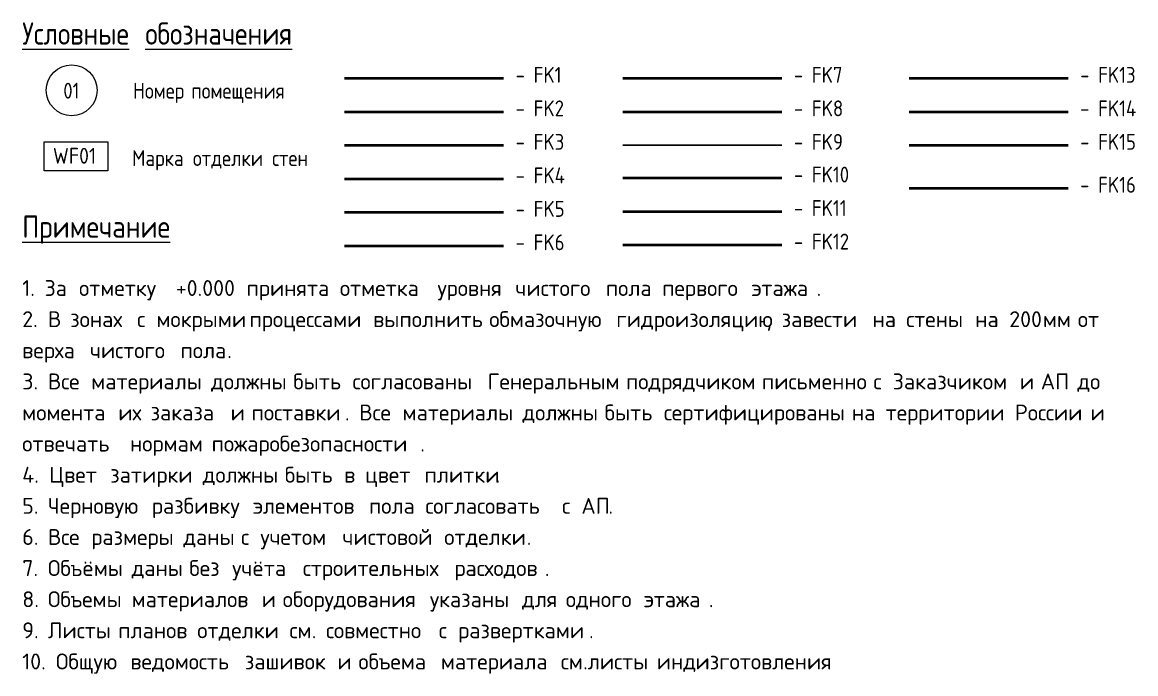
# Model space of a CAD drawing. Header units: millimetres. Extents: x 35524 to 235479, y -8553 to 29000.
# Drawn here: x 86102.4 to 86277.5, y 3562.1 to 3664.6 of the extents above; entities that cross this region are included whole.
import ezdxf

# ---------------------------------------------------------------- set-up
doc = ezdxf.new("R2010")
doc.units = ezdxf.units.MM
for name, color, linetype, lineweight in [('A-DETL', 7, 'Continuous', 9), ('A-DETL-17', 7, 'Continuous', 20), ('A-DETL-4', 7, 'Continuous', 40), ('G-ANNO-TEXT', 7, 'Continuous', 9)]:
    doc.layers.add(name, color=color, linetype=linetype, lineweight=lineweight)
for name, color, linetype, lineweight, true_color in [('A-DETL-10', 7, 'Continuous', 40, 0xff8f59), ('A-DETL-11', 7, 'Continuous', 40, 0x408080), ('A-DETL-12', 7, 'Continuous', 40, 0xc2dce7), ('A-DETL-13', 7, 'Continuous', 40, 0xe8ca86), ('A-DETL-14', 5, 'Continuous', 40, 0x0000ff), ('A-DETL-15', 7, 'Continuous', 40, 0xffd2ff), ('A-DETL-16', 7, 'Continuous', 40, 0xc89191), ('A-DETL-3', 7, 'Continuous', 40, 0x50fe6a), ('A-DETL-5', 7, 'Continuous', 40, 0x85be7e), ('A-DETL-6', 7, 'Continuous', 40, 0xede76b), ('A-DETL-7', 7, 'Continuous', 40, 0xd6bca3), ('A-DETL-8', 7, 'Continuous', 40, 0x7171ff), ('A-DETL-9', 7, 'Continuous', 40, 0xbdf0ee)]:
    doc.layers.add(name, color=color, linetype=linetype, lineweight=lineweight, true_color=true_color)
doc.styles.add('GOST Common_3', font='GOST_Common.ttf', dxfattribs={"width": 0.9, "height": 3.5})
doc.styles.add('GOST Common_4', font='GOST_Common.ttf', dxfattribs={"width": 0.9, "height": 2.5})
doc.styles.add('ISOCPEUR_2', font='isocpeur.ttf', dxfattribs={"width": 0.9, "height": 2.5})
doc.styles.add('ISOCPEUR_3', font='isocpeur.ttf', dxfattribs={"height": 2.5})

msp = doc.modelspace()

# ---------------------------------------------------------------- linework, layer by layer
at = {"layer": 'A-DETL'}
for p, q in [((86105.87, 3645.77), (86115.87, 3645.77)), ((86105.87, 3641.21), (86105.87, 3645.77)), ((86115.87, 3645.77), (86115.87, 3641.21)), ((86115.87, 3641.21), (86105.87, 3641.21))]:
    msp.add_line(p, q, dxfattribs=at)
msp.add_circle((86110.17, 3653.88), 4, dxfattribs=at)
at = {"layer": 'A-DETL-10'}
msp.add_line((86196.83, 3655.77), (86221.83, 3655.77), dxfattribs=at)
at = {"layer": 'A-DETL-11'}
msp.add_line((86196.83, 3650.5), (86221.83, 3650.5), dxfattribs=at)
at = {"layer": 'A-DETL-12'}
msp.add_line((86196.83, 3629.56), (86221.83, 3629.56), dxfattribs=at)
at = {"layer": 'A-DETL-13'}
msp.add_line((86196.83, 3634.83), (86221.83, 3634.83), dxfattribs=at)
at = {"layer": 'A-DETL-14'}
msp.add_line((86241.83, 3655.77), (86266.83, 3655.77), dxfattribs=at)
at = {"layer": 'A-DETL-15'}
msp.add_line((86241.83, 3650.5), (86266.83, 3650.5), dxfattribs=at)
at = {"layer": 'A-DETL-16'}
msp.add_line((86241.83, 3645.24), (86266.83, 3645.24), dxfattribs=at)
at = {"layer": 'A-DETL-17'}
for p, q in [((86196.83, 3645.31), (86221.83, 3645.31)), ((86196.83, 3645.24), (86221.83, 3645.24))]:
    msp.add_line(p, q, dxfattribs=at)
at = {"layer": 'A-DETL-3'}
msp.add_line((86153.08, 3639.97), (86178.08, 3639.97), dxfattribs=at)
at = {"layer": 'A-DETL-4'}
for p, q in [((86153.08, 3655.77), (86178.08, 3655.77)), ((86241.83, 3638.49), (86266.83, 3638.49))]:
    msp.add_line(p, q, dxfattribs=at)
at = {"layer": 'A-DETL-5'}
msp.add_line((86153.08, 3650.5), (86178.08, 3650.5), dxfattribs=at)
at = {"layer": 'A-DETL-6'}
msp.add_line((86153.08, 3645.24), (86178.08, 3645.24), dxfattribs=at)
at = {"layer": 'A-DETL-7'}
msp.add_line((86153.08, 3629.43), (86178.08, 3629.43), dxfattribs=at)
at = {"layer": 'A-DETL-8'}
msp.add_line((86153.08, 3634.7), (86178.08, 3634.7), dxfattribs=at)
at = {"layer": 'A-DETL-9'}
msp.add_line((86196.83, 3640.09), (86221.83, 3640.09), dxfattribs=at)

# ---------------------------------------------------------------- texts
at = {"layer": 'G-ANNO-TEXT', "attachment_point": 1}
for s, insert, char_height, width, style in [('\\LУсловные', (86102.4, 3664.55), 3.5, 22.1506, 'GOST Common_3'), ('\\L\\fGOST Common|b0|i0|c204|p34|;\\W.9;\\L ', (86120.68, 3664.55), 3.5, 1.2987, 'GOST Common_3'), ('\\Lобозначения', (86121.75, 3664.55), 3.5, 30.1595, 'GOST Common_3'), ('- FK1', (86179.97, 3657.55), 2.5, 8.3696, 'GOST Common_4'), ('- FK7', (86223.72, 3657.55), 2.5, 8.9468, 'GOST Common_4'), ('- FK13', (86268.72, 3657.55), 2.5, 10.3177, 'GOST Common_4'), ('01', (86108.85, 3655.06), 2.5, 3.319, 'GOST Common_4'), ('Номер', (86119.8, 3655.06), 2.5, 10.1734, 'GOST Common_4'), ('\\fGOST Common|b0|i0|c204|p34|;\\W.9; ', (86128.19, 3655.06), 2.5, 0.938, 'GOST Common_4'), ('помещения', (86128.96, 3655.06), 2.5, 18.543, 'GOST Common_4'), ('- FK2', (86179.97, 3652.28), 2.5, 8.9468, 'GOST Common_4'), ('- FK8', (86223.72, 3652.28), 2.5, 8.9468, 'GOST Common_4'), ('- FK14', (86268.72, 3652.28), 2.5, 10.5342, 'GOST Common_4'), ('- FK3', (86179.97, 3647.01), 2.5, 8.9468, 'GOST Common_4'), ('- FK9', (86223.72, 3647.01), 2.5, 8.9468, 'GOST Common_4'), ('- FK15', (86268.72, 3647.01), 2.5, 10.3177, 'GOST Common_4'), ('WF01', (86107.22, 3644.82), 2.5, 8.2975, 'ISOCPEUR_2'), ('Марка', (86119.66, 3644.46), 2.5, 10.6785, 'GOST Common_4'), ('\\fGOST Common|b0|i0|c204|p34|;\\W.9; ', (86128.47, 3644.46), 2.5, 0.938, 'GOST Common_4'), ('отделки', (86129.24, 3644.46), 2.5, 14.1418, 'GOST Common_4'), ('\\fGOST Common|b0|i0|c204|p34|;\\W.9; ', (86140.91, 3644.46), 2.5, 0.938, 'GOST Common_4'), ('стен', (86141.69, 3644.46), 2.5, 8.0089, 'GOST Common_4'), ('- FK4', (86179.97, 3641.74), 2.5, 9.1633, 'GOST Common_4'), ('- FK10', (86223.72, 3641.87), 2.5, 10.3177, 'GOST Common_4'), ('- FK16', (86268.72, 3640.26), 2.5, 10.3177, 'GOST Common_4'), ('- FK5', (86179.97, 3636.47), 2.5, 8.9468, 'GOST Common_4'), ('- FK11', (86223.72, 3636.6), 2.5, 9.7405, 'GOST Common_4'), ('\\LПримечание', (86102.4, 3634.18), 3.5, 28.5, 'GOST Common_3'), ('- FK6', (86179.97, 3631.21), 2.5, 8.9468, 'GOST Common_4'), ('- FK12', (86223.72, 3631.33), 2.5, 10.3177, 'GOST Common_4'), ('1. ', (86102.4, 3624.02), 2.5, 4.2489, 'ISOCPEUR_3'), ('За', (86105.91, 3624.02), 2.5, 4.73, 'ISOCPEUR_3'), ('\\fISOCPEUR|b0|i0|c204|p34|; ', (86109.81, 3624.02), 2.5, 1.8439, 'ISOCPEUR_3'), (' +0.000 ', (86124.96, 3624.02), 2.5, 15.3924, 'ISOCPEUR_3'), ('\\fISOCPEUR|b0|i0|c204|p34|; ', (86150.82, 3624.02), 2.5, 1.8439, 'ISOCPEUR_3'), ('\\fISOCPEUR|b0|i0|c204|p34|; ', (86166.17, 3624.02), 2.5, 1.8439, 'ISOCPEUR_3'), ('\\fISOCPEUR|b0|i0|c204|p34|; ', (86178.41, 3624.02), 2.5, 1.8439, 'ISOCPEUR_3'), ('\\fISOCPEUR|b0|i0|c204|p34|; ', (86192.63, 3624.02), 2.5, 1.8439, 'ISOCPEUR_3'), ('\\fISOCPEUR|b0|i0|c204|p34|; ', (86201.49, 3624.02), 2.5, 1.8439, 'ISOCPEUR_3'), ('\\fISOCPEUR|b0|i0|c204|p34|; ', (86215.51, 3624.02), 2.5, 1.8439, 'ISOCPEUR_3'), ('отметку', (86111.33, 3624.02), 2.5, 16.5148, 'ISOCPEUR_3'), ('принята', (86137.66, 3624.02), 2.5, 15.9536, 'ISOCPEUR_3'), ('отметка', (86152.34, 3624.02), 2.5, 16.7553, 'ISOCPEUR_3'), ('уровня', (86167.69, 3624.02), 2.5, 12.9873, 'ISOCPEUR_3'), ('чистого', (86179.93, 3624.02), 2.5, 15.3924, 'ISOCPEUR_3'), ('пола', (86194.15, 3624.02), 2.5, 8.8987, 'ISOCPEUR_3'), ('первого', (86203.01, 3624.02), 2.5, 15.1519, 'ISOCPEUR_3'), ('этажа', (86217.03, 3624.02), 2.5, 12.4262, 'ISOCPEUR_3'), ('\\fISOCPEUR|b0|i0|c204|p34|;.', (86227.29, 3624.02), 2.5, 0.8819, 'ISOCPEUR_3'), ('2. ', (86102.4, 3619.12), 2.5, 4.8903, 'ISOCPEUR_3'), ('\\fISOCPEUR|b0|i0|c204|p34|;В', (86106.44, 3619.12), 2.5, 2.4051, 'ISOCPEUR_3'), ('\\fISOCPEUR|b0|i0|c204|p34|; ', (86108.42, 3619.12), 2.5, 1.8439, 'ISOCPEUR_3'), ('зонах', (86109.94, 3619.12), 2.5, 10.903, 'ISOCPEUR_3'), ('\\fISOCPEUR|b0|i0|c204|p34|; ', (86118.94, 3619.12), 2.5, 1.8439, 'ISOCPEUR_3'), ('\\fISOCPEUR|b0|i0|c204|p34|; ', (86121.98, 3619.12), 2.5, 1.8439, 'ISOCPEUR_3'), ('\\fISOCPEUR|b0|i0|c204|p34|; ', (86136.6, 3619.12), 2.5, 1.8439, 'ISOCPEUR_3'), ('\\fISOCPEUR|b0|i0|c204|p34|; ', (86156.05, 3619.12), 2.5, 1.8439, 'ISOCPEUR_3'), ('\\fISOCPEUR|b0|i0|c204|p34|; ', (86174.3, 3619.12), 2.5, 1.8439, 'ISOCPEUR_3'), ('обмазочную', (86175.83, 3619.12), 2.5, 22.3671, 'ISOCPEUR_3'), ('\\fISOCPEUR|b0|i0|c204|p34|; ', (86194.28, 3619.12), 2.5, 1.8439, 'ISOCPEUR_3'), ('гидроизоляцию', (86195.8, 3619.12), 2.5, 28.6202, 'ISOCPEUR_3'), ('завести', (86221.8, 3619.12), 2.5, 15.4726, 'ISOCPEUR_3'), ('\\fISOCPEUR|b0|i0|c204|p34|; ', (86234.56, 3619.12), 2.5, 1.8439, 'ISOCPEUR_3'), ('\\fISOCPEUR|b0|i0|c204|p34|; ', (86239.86, 3619.12), 2.5, 1.8439, 'ISOCPEUR_3'), ('\\fISOCPEUR|b0|i0|c204|p34|; ', (86250.7, 3619.12), 2.5, 1.8439, 'ISOCPEUR_3'), (' 200', (86255.99, 3619.12), 2.5, 8.3375, 'ISOCPEUR_3'), ('\\fISOCPEUR|b0|i0|c204|p34|; ', (86266.84, 3619.12), 2.5, 1.8439, 'ISOCPEUR_3'), ('\\fISOCPEUR|b0|i0|c204|p34|; ', (86272.4, 3619.12), 2.5, 1.8439, 'ISOCPEUR_3'), ('\\fISOCPEUR|b0|i0|c204|p34|;с', (86120.46, 3619.12), 2.5, 1.8439, 'ISOCPEUR_3'), ('мокрыми', (86123.5, 3619.12), 2.5, 15.8734, 'ISOCPEUR_3'), ('процессами', (86138.12, 3619.12), 2.5, 21.7257, 'ISOCPEUR_3'), ('выполнить', (86157.57, 3619.12), 2.5, 20.2827, 'ISOCPEUR_3'), (', ', (86219.42, 3619.12), 2.5, 2.8861, 'ISOCPEUR_3'), ('на', (86236.08, 3619.12), 2.5, 4.5696, 'ISOCPEUR_3'), ('стены', (86241.38, 3619.12), 2.5, 11.3038, 'ISOCPEUR_3'), ('на', (86252.22, 3619.12), 2.5, 4.5696, 'ISOCPEUR_3'), ('мм', (86262.87, 3619.12), 2.5, 4.8101, 'ISOCPEUR_3'), ('от', (86268.36, 3619.12), 2.5, 4.8903, 'ISOCPEUR_3'), ('верха', (86102.4, 3614.23), 2.5, 11.0633, 'ISOCPEUR_3'), ('\\fISOCPEUR|b0|i0|c204|p34|; ', (86111.53, 3614.23), 2.5, 1.8439, 'ISOCPEUR_3'), ('чистого', (86113.05, 3614.23), 2.5, 15.3924, 'ISOCPEUR_3'), ('\\fISOCPEUR|b0|i0|c204|p34|; ', (86125.75, 3614.23), 2.5, 1.8439, 'ISOCPEUR_3'), ('пола', (86127.28, 3614.23), 2.5, 8.8987, 'ISOCPEUR_3'), ('\\fISOCPEUR|b0|i0|c204|p34|;.', (86134.62, 3614.23), 2.5, 0.8819, 'ISOCPEUR_3'), ('3. ', (86102.4, 3609.33), 2.5, 4.8903, 'ISOCPEUR_3'), ('Все', (86106.44, 3609.33), 2.5, 6.4135, 'ISOCPEUR_3'), ('\\fISOCPEUR|b0|i0|c204|p34|; ', (86111.73, 3609.33), 2.5, 1.8439, 'ISOCPEUR_3'), ('материалы', (86113.25, 3609.33), 2.5, 21.0042, 'ISOCPEUR_3'), ('\\fISOCPEUR|b0|i0|c204|p34|; ', (86130.58, 3609.33), 2.5, 1.8439, 'ISOCPEUR_3'), ('должны', (86132.1, 3609.33), 2.5, 13.789, 'ISOCPEUR_3'), ('\\fISOCPEUR|b0|i0|c204|p34|; ', (86143.48, 3609.33), 2.5, 1.8439, 'ISOCPEUR_3'), ('быть', (86145, 3609.33), 2.5, 9.4599, 'ISOCPEUR_3'), ('\\fISOCPEUR|b0|i0|c204|p34|; ', (86152.81, 3609.33), 2.5, 1.8439, 'ISOCPEUR_3'), ('согласованы', (86154.33, 3609.33), 2.5, 23.8903, 'ISOCPEUR_3'), ('\\fISOCPEUR|b0|i0|c204|p34|; ', (86174.04, 3609.33), 2.5, 1.8439, 'ISOCPEUR_3'), ('Генеральным', (86175.56, 3609.33), 2.5, 24.5316, 'ISOCPEUR_3'), ('\\fISOCPEUR|b0|i0|c204|p34|; ', (86195.8, 3609.33), 2.5, 1.8439, 'ISOCPEUR_3'), ('подрядчиком', (86197.32, 3609.33), 2.5, 24.0506, 'ISOCPEUR_3'), ('\\fISOCPEUR|b0|i0|c204|p34|; ', (86217.17, 3609.33), 2.5, 1.8439, 'ISOCPEUR_3'), ('письменно', (86218.69, 3609.33), 2.5, 19.4008, 'ISOCPEUR_3'), ('\\fISOCPEUR|b0|i0|c204|p34|; ', (86234.7, 3609.33), 2.5, 1.8439, 'ISOCPEUR_3'), ('\\fISOCPEUR|b0|i0|c204|p34|;с', (86236.22, 3609.33), 2.5, 1.8439, 'ISOCPEUR_3'), ('\\fISOCPEUR|b0|i0|c204|p34|; ', (86237.74, 3609.33), 2.5, 1.8439, 'ISOCPEUR_3'), ('Заказчиком', (86239.26, 3609.33), 2.5, 22.3671, 'ISOCPEUR_3'), ('\\fISOCPEUR|b0|i0|c204|p34|; ', (86257.71, 3609.33), 2.5, 1.8439, 'ISOCPEUR_3'), ('\\fISOCPEUR|b0|i0|c204|p34|;и', (86259.24, 3609.33), 2.5, 2.1646, 'ISOCPEUR_3'), ('\\fISOCPEUR|b0|i0|c204|p34|; ', (86261.02, 3609.33), 2.5, 1.8439, 'ISOCPEUR_3'), ('АП', (86262.54, 3609.33), 2.5, 5.1308, 'ISOCPEUR_3'), ('\\fISOCPEUR|b0|i0|c204|p34|; ', (86266.78, 3609.33), 2.5, 1.8439, 'ISOCPEUR_3'), ('до', (86268.3, 3609.33), 2.5, 4.3291, 'ISOCPEUR_3'), ('\\fISOCPEUR|b0|i0|c204|p34|; ', (86271.87, 3609.33), 2.5, 1.8439, 'ISOCPEUR_3'), ('момента', (86102.4, 3604.44), 2.5, 16.4346, 'ISOCPEUR_3'), ('\\fISOCPEUR|b0|i0|c204|p34|; ', (86115.96, 3604.44), 2.5, 1.8439, 'ISOCPEUR_3'), ('их', (86117.49, 3604.44), 2.5, 4.3291, 'ISOCPEUR_3'), ('\\fISOCPEUR|b0|i0|c204|p34|; ', (86121.06, 3604.44), 2.5, 1.8439, 'ISOCPEUR_3'), ('заказа', (86122.58, 3604.44), 2.5, 13.3882, 'ISOCPEUR_3'), ('\\fISOCPEUR|b0|i0|c204|p34|; ', (86133.63, 3604.44), 2.5, 1.8439, 'ISOCPEUR_3'), ('\\fISOCPEUR|b0|i0|c204|p34|;и', (86135.15, 3604.44), 2.5, 2.1646, 'ISOCPEUR_3'), ('\\fISOCPEUR|b0|i0|c204|p34|; ', (86136.93, 3604.44), 2.5, 1.8439, 'ISOCPEUR_3'), ('поставки', (86138.45, 3604.44), 2.5, 17.7975, 'ISOCPEUR_3'), ('Все', (86155.39, 3604.44), 2.5, 6.4135, 'ISOCPEUR_3'), ('\\fISOCPEUR|b0|i0|c204|p34|; ', (86160.68, 3604.44), 2.5, 1.8439, 'ISOCPEUR_3'), ('материалы', (86162.2, 3604.44), 2.5, 21.0042, 'ISOCPEUR_3'), ('\\fISOCPEUR|b0|i0|c204|p34|; ', (86179.53, 3604.44), 2.5, 1.8439, 'ISOCPEUR_3'), ('должны', (86181.05, 3604.44), 2.5, 13.789, 'ISOCPEUR_3'), ('\\fISOCPEUR|b0|i0|c204|p34|; ', (86192.43, 3604.44), 2.5, 1.8439, 'ISOCPEUR_3'), ('быть', (86193.95, 3604.44), 2.5, 9.4599, 'ISOCPEUR_3'), ('\\fISOCPEUR|b0|i0|c204|p34|; ', (86201.76, 3604.44), 2.5, 1.8439, 'ISOCPEUR_3'), ('сертифицированы', (86203.28, 3604.44), 2.5, 33.9915, 'ISOCPEUR_3'), ('\\fISOCPEUR|b0|i0|c204|p34|; ', (86231.32, 3604.44), 2.5, 1.8439, 'ISOCPEUR_3'), ('на', (86232.84, 3604.44), 2.5, 4.5696, 'ISOCPEUR_3'), ('\\fISOCPEUR|b0|i0|c204|p34|; ', (86236.61, 3604.44), 2.5, 1.8439, 'ISOCPEUR_3'), ('территории', (86238.14, 3604.44), 2.5, 22.7679, 'ISOCPEUR_3'), ('\\fISOCPEUR|b0|i0|c204|p34|; ', (86256.92, 3604.44), 2.5, 1.8439, 'ISOCPEUR_3'), ('России', (86258.44, 3604.44), 2.5, 12.5865, 'ISOCPEUR_3'), ('\\fISOCPEUR|b0|i0|c204|p34|; ', (86268.83, 3604.44), 2.5, 1.8439, 'ISOCPEUR_3'), ('\\fISOCPEUR|b0|i0|c204|p34|;и', (86270.35, 3604.44), 2.5, 2.1646, 'ISOCPEUR_3'), ('\\fISOCPEUR|b0|i0|c204|p34|; ', (86272.13, 3604.44), 2.5, 1.8439, 'ISOCPEUR_3'), ('. ', (86153.14, 3604.44), 2.5, 2.7257, 'ISOCPEUR_3'), ('\\fISOCPEUR|b0|i0|c204|p34|; ', (86117.82, 3599.55), 2.5, 1.8439, 'ISOCPEUR_3'), ('\\fISOCPEUR|b0|i0|c204|p34|; ', (86130.65, 3599.55), 2.5, 1.8439, 'ISOCPEUR_3'), ('пожаробезопасности', (86132.17, 3599.55), 2.5, 39.7637, 'ISOCPEUR_3'), ('отвечать', (86102.4, 3599.55), 2.5, 18.6793, 'ISOCPEUR_3'), ('нормам', (86119.34, 3599.55), 2.5, 13.7089, 'ISOCPEUR_3'), ('\\fISOCPEUR|b0|i0|c204|p34|;.', (86164.98, 3599.55), 2.5, 0.8819, 'ISOCPEUR_3'), ('4. ', (86102.4, 3594.65), 2.5, 5.1308, 'ISOCPEUR_3'), ('Цвет', (86106.64, 3594.65), 2.5, 9.7806, 'ISOCPEUR_3'), ('\\fISOCPEUR|b0|i0|c204|p34|; ', (86114.71, 3594.65), 2.5, 1.8439, 'ISOCPEUR_3'), ('затирки', (86116.23, 3594.65), 2.5, 15.7932, 'ISOCPEUR_3'), ('\\fISOCPEUR|b0|i0|c204|p34|; ', (86129.26, 3594.65), 2.5, 1.8439, 'ISOCPEUR_3'), ('\\fISOCPEUR|b0|i0|c204|p34|; ', (86142.16, 3594.65), 2.5, 1.8439, 'ISOCPEUR_3'), ('быть', (86143.68, 3594.65), 2.5, 9.4599, 'ISOCPEUR_3'), ('\\fISOCPEUR|b0|i0|c204|p34|; ', (86151.48, 3594.65), 2.5, 1.8439, 'ISOCPEUR_3'), ('\\fISOCPEUR|b0|i0|c204|p34|; ', (86154.79, 3594.65), 2.5, 1.8439, 'ISOCPEUR_3'), ('\\fISOCPEUR|b0|i0|c204|p34|; ', (86164.12, 3594.65), 2.5, 1.8439, 'ISOCPEUR_3'), ('должны', (86130.78, 3594.65), 2.5, 13.789, 'ISOCPEUR_3'), ('\\fISOCPEUR|b0|i0|c204|p34|;в', (86153.01, 3594.65), 2.5, 2.1646, 'ISOCPEUR_3'), ('цвет', (86156.31, 3594.65), 2.5, 9.4599, 'ISOCPEUR_3'), ('плитки', (86165.64, 3594.65), 2.5, 13.5485, 'ISOCPEUR_3'), ('\\fISOCPEUR|b0|i0|c204|p34|;.', (86176.82, 3594.65), 2.5, 0.8819, 'ISOCPEUR_3'), ('5. ', (86102.4, 3589.76), 2.5, 4.8903, 'ISOCPEUR_3'), ('Черновую', (86106.44, 3589.76), 2.5, 17.9578, 'ISOCPEUR_3'), ('\\fISOCPEUR|b0|i0|c204|p34|; ', (86121.26, 3589.76), 2.5, 1.8439, 'ISOCPEUR_3'), ('разбивку', (86122.78, 3589.76), 2.5, 17.3966, 'ISOCPEUR_3'), ('\\fISOCPEUR|b0|i0|c204|p34|; ', (86137.13, 3589.76), 2.5, 1.8439, 'ISOCPEUR_3'), ('элементов', (86138.65, 3589.76), 2.5, 20.2827, 'ISOCPEUR_3'), ('\\fISOCPEUR|b0|i0|c204|p34|; ', (86155.39, 3589.76), 2.5, 1.8439, 'ISOCPEUR_3'), ('пола', (86156.91, 3589.76), 2.5, 8.8987, 'ISOCPEUR_3'), ('\\fISOCPEUR|b0|i0|c204|p34|; ', (86164.25, 3589.76), 2.5, 1.8439, 'ISOCPEUR_3'), ('согласовать', (86165.77, 3589.76), 2.5, 24.211, 'ISOCPEUR_3'), ('\\fISOCPEUR|b0|i0|c204|p34|; ', (86185.75, 3589.76), 2.5, 1.8439, 'ISOCPEUR_3'), ('\\fISOCPEUR|b0|i0|c204|p34|;с', (86187.27, 3589.76), 2.5, 1.8439, 'ISOCPEUR_3'), ('\\fISOCPEUR|b0|i0|c204|p34|; ', (86188.79, 3589.76), 2.5, 1.8439, 'ISOCPEUR_3'), ('АП', (86190.31, 3589.76), 2.5, 5.1308, 'ISOCPEUR_3'), ('\\fISOCPEUR|b0|i0|c204|p34|;.', (86194.55, 3589.76), 2.5, 0.8819, 'ISOCPEUR_3'), ('6. ', (86102.4, 3584.86), 2.5, 4.8903, 'ISOCPEUR_3'), ('Все', (86106.44, 3584.86), 2.5, 6.4135, 'ISOCPEUR_3'), ('\\fISOCPEUR|b0|i0|c204|p34|; ', (86111.73, 3584.86), 2.5, 1.8439, 'ISOCPEUR_3'), ('размеры', (86113.25, 3584.86), 2.5, 15.7131, 'ISOCPEUR_3'), ('\\fISOCPEUR|b0|i0|c204|p34|; ', (86126.22, 3584.86), 2.5, 1.8439, 'ISOCPEUR_3'), ('даны', (86127.74, 3584.86), 2.5, 9.1392, 'ISOCPEUR_3'), ('\\fISOCPEUR|b0|i0|c204|p34|; ', (86135.28, 3584.86), 2.5, 1.8439, 'ISOCPEUR_3'), ('\\fISOCPEUR|b0|i0|c204|p34|;с', (86136.8, 3584.86), 2.5, 1.8439, 'ISOCPEUR_3'), ('\\fISOCPEUR|b0|i0|c204|p34|; ', (86138.32, 3584.86), 2.5, 1.8439, 'ISOCPEUR_3'), ('учетом', (86139.84, 3584.86), 2.5, 13.789, 'ISOCPEUR_3'), ('\\fISOCPEUR|b0|i0|c204|p34|; ', (86151.22, 3584.86), 2.5, 1.8439, 'ISOCPEUR_3'), ('чистовой', (86152.74, 3584.86), 2.5, 17.557, 'ISOCPEUR_3'), ('\\fISOCPEUR|b0|i0|c204|p34|; ', (86167.23, 3584.86), 2.5, 1.8439, 'ISOCPEUR_3'), ('отделки', (86168.75, 3584.86), 2.5, 15.7131, 'ISOCPEUR_3'), ('\\fISOCPEUR|b0|i0|c204|p34|;.', (86181.71, 3584.86), 2.5, 0.8819, 'ISOCPEUR_3'), ('7. ', (86102.4, 3579.97), 2.5, 4.8903, 'ISOCPEUR_3'), ('Объёмы', (86106.44, 3579.97), 2.5, 14.1097, 'ISOCPEUR_3'), ('\\fISOCPEUR|b0|i0|c204|p34|; ', (86118.08, 3579.97), 2.5, 1.8439, 'ISOCPEUR_3'), ('даны', (86119.6, 3579.97), 2.5, 9.1392, 'ISOCPEUR_3'), ('\\fISOCPEUR|b0|i0|c204|p34|; ', (86127.14, 3579.97), 2.5, 1.8439, 'ISOCPEUR_3'), ('без', (86128.66, 3579.97), 2.5, 6.3333, 'ISOCPEUR_3'), ('\\fISOCPEUR|b0|i0|c204|p34|; ', (86133.89, 3579.97), 2.5, 1.8439, 'ISOCPEUR_3'), ('учёта', (86135.41, 3579.97), 2.5, 11.6245, 'ISOCPEUR_3'), ('\\fISOCPEUR|b0|i0|c204|p34|; ', (86145, 3579.97), 2.5, 1.8439, 'ISOCPEUR_3'), ('строительных', (86146.52, 3579.97), 2.5, 27.0169, 'ISOCPEUR_3'), ('\\fISOCPEUR|b0|i0|c204|p34|; ', (86168.81, 3579.97), 2.5, 1.8439, 'ISOCPEUR_3'), ('расходов', (86170.34, 3579.97), 2.5, 17.2363, 'ISOCPEUR_3'), ('\\fISOCPEUR|b0|i0|c204|p34|;.', (86184.56, 3579.97), 2.5, 0.8819, 'ISOCPEUR_3'), ('8. ', (86102.4, 3575.07), 2.5, 4.8903, 'ISOCPEUR_3'), ('Объемы', (86106.44, 3575.07), 2.5, 14.1097, 'ISOCPEUR_3'), ('\\fISOCPEUR|b0|i0|c204|p34|; ', (86118.08, 3575.07), 2.5, 1.8439, 'ISOCPEUR_3'), ('\\fISOCPEUR|b0|i0|c204|p34|; ', (86138.52, 3575.07), 2.5, 1.8439, 'ISOCPEUR_3'), ('\\fISOCPEUR|b0|i0|c204|p34|; ', (86141.83, 3575.07), 2.5, 1.8439, 'ISOCPEUR_3'), ('оборудования', (86143.35, 3575.07), 2.5, 26.2152, 'ISOCPEUR_3'), ('\\fISOCPEUR|b0|i0|c204|p34|; ', (86164.98, 3575.07), 2.5, 1.8439, 'ISOCPEUR_3'), ('\\fISOCPEUR|b0|i0|c204|p34|; ', (86179.46, 3575.07), 2.5, 1.8439, 'ISOCPEUR_3'), ('\\fISOCPEUR|b0|i0|c204|p34|; ', (86186.34, 3575.07), 2.5, 1.8439, 'ISOCPEUR_3'), ('\\fISOCPEUR|b0|i0|c204|p34|; ', (86198.58, 3575.07), 2.5, 1.8439, 'ISOCPEUR_3'), ('материалов', (86119.6, 3575.07), 2.5, 22.9283, 'ISOCPEUR_3'), ('\\fISOCPEUR|b0|i0|c204|p34|;и', (86140.04, 3575.07), 2.5, 2.1646, 'ISOCPEUR_3'), ('указаны', (86166.5, 3575.07), 2.5, 15.7131, 'ISOCPEUR_3'), ('для', (86180.99, 3575.07), 2.5, 6.4937, 'ISOCPEUR_3'), ('одного', (86187.86, 3575.07), 2.5, 12.9873, 'ISOCPEUR_3'), ('этажа', (86200.1, 3575.07), 2.5, 12.4262, 'ISOCPEUR_3'), ('\\fISOCPEUR|b0|i0|c204|p34|;.', (86210.35, 3575.07), 2.5, 0.8819, 'ISOCPEUR_3'), ('9. ', (86102.4, 3570.18), 2.5, 4.8903, 'ISOCPEUR_3'), ('Листы', (86106.44, 3570.18), 2.5, 11.5443, 'ISOCPEUR_3'), ('\\fISOCPEUR|b0|i0|c204|p34|; ', (86115.96, 3570.18), 2.5, 1.8439, 'ISOCPEUR_3'), ('\\fISOCPEUR|b0|i0|c204|p34|; ', (86128.4, 3570.18), 2.5, 1.8439, 'ISOCPEUR_3'), ('\\fISOCPEUR|b0|i0|c204|p34|; ', (86142.89, 3570.18), 2.5, 1.8439, 'ISOCPEUR_3'), ('\\fISOCPEUR|b0|i0|c204|p34|; ', (86166.37, 3570.18), 2.5, 1.8439, 'ISOCPEUR_3'), ('\\fISOCPEUR|b0|i0|c204|p34|; ', (86169.41, 3570.18), 2.5, 1.8439, 'ISOCPEUR_3'), ('развертками', (86170.93, 3570.18), 2.5, 24.9325, 'ISOCPEUR_3'), ('планов', (86117.49, 3570.18), 2.5, 13.2278, 'ISOCPEUR_3'), ('отделки', (86129.92, 3570.18), 2.5, 15.7131, 'ISOCPEUR_3'), ('см', (86144.41, 3570.18), 2.5, 4.2489, 'ISOCPEUR_3'), ('. ', (86147.91, 3570.18), 2.5, 2.7257, 'ISOCPEUR_3'), ('совместно', (86150.16, 3570.18), 2.5, 19.6413, 'ISOCPEUR_3'), ('\\fISOCPEUR|b0|i0|c204|p34|;с', (86167.89, 3570.18), 2.5, 1.8439, 'ISOCPEUR_3'), ('\\fISOCPEUR|b0|i0|c204|p34|;.', (86191.5, 3570.18), 2.5, 0.8819, 'ISOCPEUR_3'), ('10. ', (86102.4, 3565.28), 2.5, 6.4135, 'ISOCPEUR_3'), ('Общую', (86107.7, 3565.28), 2.5, 12.346, 'ISOCPEUR_3'), ('\\fISOCPEUR|b0|i0|c204|p34|; ', (86117.88, 3565.28), 2.5, 1.8439, 'ISOCPEUR_3'), ('ведомость', (86119.4, 3565.28), 2.5, 19.962, 'ISOCPEUR_3'), ('\\fISOCPEUR|b0|i0|c204|p34|; ', (86135.87, 3565.28), 2.5, 1.8439, 'ISOCPEUR_3'), ('зашивок', (86137.4, 3565.28), 2.5, 15.7932, 'ISOCPEUR_3'), ('\\fISOCPEUR|b0|i0|c204|p34|; ', (86150.43, 3565.28), 2.5, 1.8439, 'ISOCPEUR_3'), ('\\fISOCPEUR|b0|i0|c204|p34|;и', (86151.95, 3565.28), 2.5, 2.1646, 'ISOCPEUR_3'), ('\\fISOCPEUR|b0|i0|c204|p34|; ', (86153.73, 3565.28), 2.5, 1.8439, 'ISOCPEUR_3'), ('объема', (86155.25, 3565.28), 2.5, 13.8692, 'ISOCPEUR_3'), ('\\fISOCPEUR|b0|i0|c204|p34|; ', (86166.7, 3565.28), 2.5, 1.8439, 'ISOCPEUR_3'), ('материала', (86168.22, 3565.28), 2.5, 21.0042, 'ISOCPEUR_3'), ('\\fISOCPEUR|b0|i0|c204|p34|; ', (86185.55, 3565.28), 2.5, 1.8439, 'ISOCPEUR_3'), ('см', (86187.07, 3565.28), 2.5, 4.2489, 'ISOCPEUR_3'), ('листы', (86191.3, 3565.28), 2.5, 11.3038, 'ISOCPEUR_3'), ('\\fISOCPEUR|b0|i0|c204|p34|; ', (86200.63, 3565.28), 2.5, 1.8439, 'ISOCPEUR_3'), ('инд', (86202.15, 3565.28), 2.5, 6.4937, 'ISOCPEUR_3'), ('изготовления', (86208.24, 3565.28), 2.5, 26.3755, 'ISOCPEUR_3'), ('\\fISOCPEUR|b0|i0|c204|p34|;.', (86190.58, 3565.28), 2.5, 0.8819, 'ISOCPEUR_3'), ('\\fISOCPEUR|b0|i0|c204|p34|;.', (86207.51, 3565.28), 2.5, 0.8819, 'ISOCPEUR_3')]:
    msp.add_mtext(s, dxfattribs=dict(at, insert=insert, char_height=char_height, width=width, style=style))

doc.saveas('drawing.dxf')
